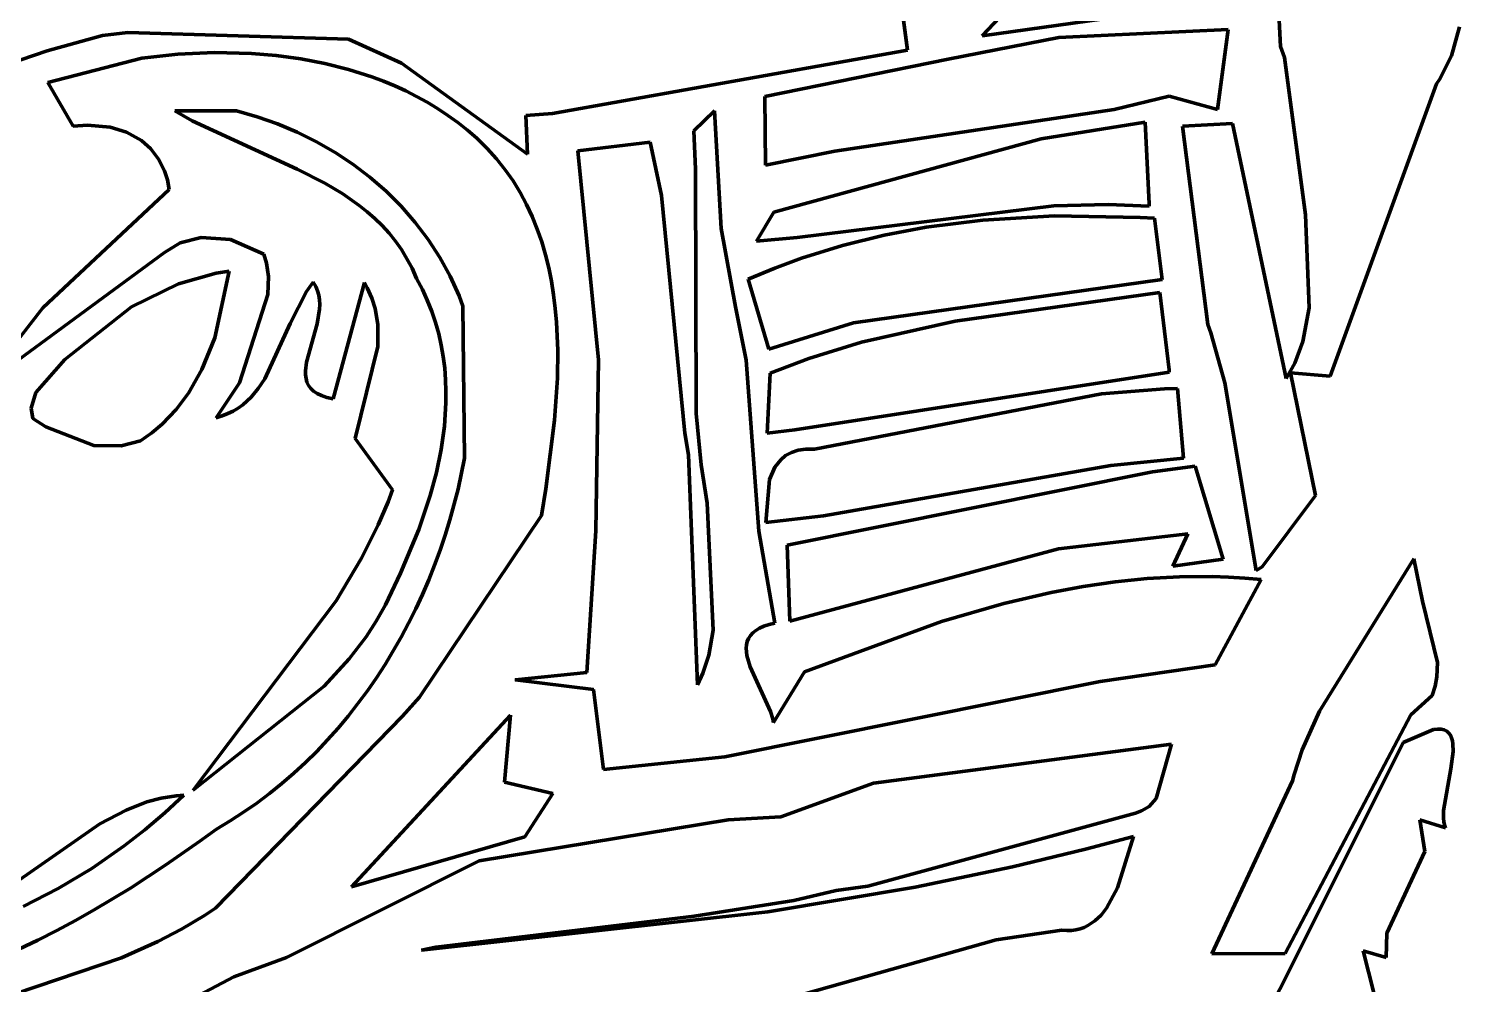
# Model space of a CAD drawing. Header units: millimetres. Extents: x 0 to 11.1, y 0 to 16.2.
# Drawn here: x 6.264 to 7.324, y 5.428 to 6.135 of the extents above; entities that cross this region are included whole.
import ezdxf

# ---------------------------------------------------------------- set-up
doc = ezdxf.new("R2010")
doc.units = ezdxf.units.MM
doc.layers.add('color#0b0b0bff', color=7, linetype='CONTINUOUS', lineweight=100)
doc.layers.add('color#ffffffff', color=7, linetype='CONTINUOUS', lineweight=100)

msp = doc.modelspace()

# ---------------------------------------------------------------- linework, layer by layer
at = {"layer": 'color#0b0b0bff'}
for p, q in [((7.0433, 6.2072), (6.9703, 6.1302)), ((7.189, 6.17), (7.1914, 6.1223)), ((6.9151, 6.1194), (6.91, 6.1569)), ((6.9703, 6.1302), (7.1046, 6.1488)), ((6.2776, 6.1191), (6.3184, 6.1304)), ((6.3184, 6.1304), (6.3372, 6.1327)), ((6.3372, 6.1327), (6.5009, 6.1276)), ((7.0272, 6.1288), (6.9452, 6.1128)), ((7.1525, 6.1347), (7.0272, 6.1288)), ((7.1446, 6.0756), (7.1525, 6.1347)), ((7.318, 6.1152), (7.3239, 6.1368)), ((6.2374, 6.1054), (6.2776, 6.1191)), ((6.4016, 6.1177), (6.3743, 6.1165)), ((6.429, 6.1171), (6.4016, 6.1177)), ((6.5009, 6.1276), (6.5401, 6.1099)), ((6.6519, 6.0725), (6.9151, 6.1194)), ((7.1914, 6.1223), (7.1944, 6.114)), ((6.3476, 6.1136), (6.2781, 6.0956)), ((6.3743, 6.1165), (6.3476, 6.1136)), ((6.4472, 6.1156), (6.429, 6.1171)), ((6.4654, 6.1131), (6.4472, 6.1156)), ((6.4833, 6.1097), (6.4654, 6.1131)), ((6.5009, 6.1053), (6.4833, 6.1097)), ((6.5401, 6.1099), (6.6335, 6.0425)), ((6.9452, 6.1128), (6.8093, 6.0852)), ((7.1944, 6.114), (7.2099, 5.9975)), ((7.3093, 6.0979), (7.318, 6.1152)), ((6.5182, 6.0997), (6.5009, 6.1053)), ((6.5266, 6.0966), (6.5182, 6.0997)), ((6.535, 6.0931), (6.5266, 6.0966)), ((7.3071, 6.0946), (7.3093, 6.0979)), ((6.2781, 6.0956), (6.2967, 6.0633)), ((6.5432, 6.0893), (6.535, 6.0931)), ((6.5512, 6.0853), (6.5432, 6.0893)), ((7.0681, 6.0757), (7.1088, 6.0854)), ((7.1088, 6.0854), (7.1446, 6.0756)), ((7.2283, 5.8781), (7.3071, 6.0946)), ((6.5591, 6.0809), (6.5512, 6.0853)), ((6.5668, 6.0762), (6.5591, 6.0809)), ((6.5744, 6.0712), (6.5668, 6.0762)), ((6.8093, 6.0852), (6.8097, 6.0344)), ((6.8611, 6.0447), (7.0681, 6.0757)), ((6.385, 6.0672), (6.372, 6.0747)), ((6.372, 6.0747), (6.4177, 6.0745)), ((6.4627, 6.0315), (6.385, 6.0672)), ((6.4177, 6.0745), (6.4331, 6.0702)), ((6.4331, 6.0702), (6.4482, 6.0649)), ((6.4482, 6.0649), (6.4628, 6.0588)), ((6.5817, 6.0659), (6.5744, 6.0712)), ((6.5889, 6.0602), (6.5817, 6.0659)), ((6.6321, 6.0711), (6.6519, 6.0725)), ((6.6335, 6.0425), (6.6321, 6.0711)), ((6.772, 6.0747), (6.7566, 6.0598)), ((6.7769, 5.9875), (6.772, 6.0747)), ((7.0912, 6.0663), (7.014, 6.0539)), ((7.0941, 6.0058), (7.0912, 6.0663)), ((7.1559, 6.0653), (7.1187, 6.0633)), ((7.1956, 5.8763), (7.1559, 6.0653)), ((6.2967, 6.0633), (6.3073, 6.0641)), ((6.3073, 6.0641), (6.3241, 6.0626)), ((6.3241, 6.0626), (6.3364, 6.0587)), ((6.3364, 6.0587), (6.3473, 6.0526)), ((6.4628, 6.0588), (6.4771, 6.0517)), ((6.5958, 6.0543), (6.5889, 6.0602)), ((6.6035, 6.0468), (6.5958, 6.0543)), ((6.7566, 6.0598), (6.758, 6.0313)), ((7.014, 6.0539), (6.816, 5.9996)), ((7.1187, 6.0633), (7.1375, 5.9163)), ((6.3473, 6.0526), (6.3542, 6.0464)), ((6.3542, 6.0464), (6.36, 6.0389)), ((6.4771, 6.0517), (6.4909, 6.0438)), ((6.4909, 6.0438), (6.5041, 6.035)), ((6.6105, 6.039), (6.6035, 6.0468)), ((6.7243, 6.0513), (6.6707, 6.045)), ((6.6707, 6.045), (6.6861, 5.8902)), ((6.7326, 6.0119), (6.7243, 6.0513)), ((6.8097, 6.0344), (6.8611, 6.0447)), ((6.36, 6.0389), (6.3645, 6.0301)), ((6.5041, 6.035), (6.5167, 6.0254)), ((6.6169, 6.031), (6.6105, 6.039)), ((6.3645, 6.0301), (6.3666, 6.0235)), ((6.3666, 6.0235), (6.368, 6.0163)), ((6.4833, 6.021), (6.4627, 6.0315)), ((6.5167, 6.0254), (6.5286, 6.0151)), ((6.6227, 6.0227), (6.6169, 6.031)), ((6.628, 6.0141), (6.6227, 6.0227)), ((6.758, 6.0313), (6.7585, 5.8504)), ((6.368, 6.0163), (6.2744, 5.9287)), ((6.4965, 6.0132), (6.4833, 6.021)), ((6.5088, 6.0045), (6.4965, 6.0132)), ((6.5286, 6.0151), (6.5398, 6.0039)), ((6.6327, 6.0053), (6.628, 6.0141)), ((6.75, 5.8359), (6.7326, 6.0119)), ((6.5147, 5.9998), (6.5088, 6.0045)), ((6.5398, 6.0039), (6.5502, 5.992)), ((6.637, 5.9963), (6.6327, 6.0053)), ((6.8333, 5.9809), (7.0234, 6.0042)), ((7.0234, 6.0042), (7.0637, 6.0053)), ((7.0637, 6.0053), (7.0941, 6.0041)), ((7.0941, 6.0041), (7.0941, 6.0058)), ((6.5203, 5.9949), (6.5147, 5.9998)), ((6.5257, 5.9896), (6.5203, 5.9949)), ((6.5502, 5.992), (6.5597, 5.9794)), ((6.6407, 5.987), (6.637, 5.9963)), ((6.816, 5.9996), (6.8032, 5.9782)), ((6.9709, 5.9937), (6.9288, 5.9884)), ((7.0239, 5.9968), (6.9709, 5.9937)), ((7.0874, 5.9957), (7.0239, 5.9968)), ((7.0979, 5.9951), (7.0874, 5.9957)), ((7.1037, 5.9498), (7.0979, 5.9951)), ((7.2099, 5.9975), (7.2126, 5.9288)), ((6.3761, 5.9768), (6.3917, 5.9808)), ((6.3917, 5.9808), (6.4133, 5.9794)), ((6.5308, 5.984), (6.5257, 5.9896)), ((6.5356, 5.9781), (6.5308, 5.984)), ((6.5597, 5.9794), (6.5684, 5.9661)), ((6.644, 5.9776), (6.6407, 5.987)), ((6.7876, 5.9294), (6.7769, 5.9875)), ((6.8032, 5.9782), (6.8333, 5.9809)), ((6.8976, 5.9825), (6.8668, 5.9749)), ((6.9288, 5.9884), (6.8976, 5.9825)), ((6.2393, 5.878), (6.3644, 5.9697)), ((6.3644, 5.9697), (6.3761, 5.9768)), ((6.4133, 5.9794), (6.4381, 5.9684)), ((6.54, 5.9718), (6.5356, 5.9781)), ((6.5441, 5.9651), (6.54, 5.9718)), ((6.6468, 5.968), (6.644, 5.9776)), ((6.8668, 5.9749), (6.8364, 5.9655)), ((6.4381, 5.9684), (6.4401, 5.9618)), ((6.4401, 5.9618), (6.4415, 5.9519)), ((6.5479, 5.958), (6.5441, 5.9651)), ((6.5684, 5.9661), (6.5761, 5.9521)), ((6.6492, 5.9583), (6.6468, 5.968)), ((6.6512, 5.9484), (6.6492, 5.9583)), ((6.8166, 5.9582), (6.797, 5.95)), ((6.8364, 5.9655), (6.8166, 5.9582)), ((6.4028, 5.9543), (6.3748, 5.9464)), ((6.4017, 5.9066), (6.4124, 5.9558)), ((6.4124, 5.9558), (6.4028, 5.9543)), ((6.4415, 5.9519), (6.4409, 5.9386)), ((6.4696, 5.9409), (6.4746, 5.9477)), ((6.4746, 5.9477), (6.4765, 5.9446)), ((6.5512, 5.9505), (6.5479, 5.958)), ((6.5555, 5.9424), (6.5512, 5.9505)), ((6.5761, 5.9521), (6.5827, 5.9375)), ((6.6528, 5.9384), (6.6512, 5.9484)), ((6.797, 5.95), (6.8122, 5.8982)), ((6.8749, 5.9175), (7.1037, 5.9498)), ((6.3748, 5.9464), (6.3401, 5.9295)), ((6.4409, 5.9386), (6.4199, 5.8732)), ((6.4575, 5.9172), (6.4696, 5.9409)), ((6.4765, 5.9446), (6.4779, 5.9414)), ((6.4779, 5.9414), (6.4788, 5.9381)), ((6.4788, 5.9381), (6.4793, 5.9347)), ((6.4894, 5.8613), (6.5127, 5.9474)), ((6.5127, 5.9474), (6.5147, 5.9436)), ((6.5147, 5.9436), (6.5181, 5.936)), ((6.5592, 5.9343), (6.5555, 5.9424)), ((6.5827, 5.9375), (6.5856, 5.93)), ((6.654, 5.9282), (6.6528, 5.9384)), ((7.1019, 5.9401), (6.9504, 5.9189)), ((7.1088, 5.8828), (7.1019, 5.9401)), ((6.2744, 5.9287), (6.2495, 5.897)), ((6.3401, 5.9295), (6.2907, 5.8905)), ((6.4794, 5.9277), (6.4775, 5.9168)), ((6.4793, 5.9347), (6.4795, 5.9313)), ((6.4795, 5.9313), (6.4794, 5.9277)), ((6.5181, 5.936), (6.5205, 5.9282)), ((6.5205, 5.9282), (6.5225, 5.9163)), ((6.5625, 5.9261), (6.5592, 5.9343)), ((6.5856, 5.93), (6.5868, 5.8175)), ((6.6549, 5.918), (6.654, 5.9282)), ((6.7954, 5.8899), (6.7876, 5.9294)), ((7.2126, 5.9288), (7.208, 5.9037)), ((6.4387, 5.8762), (6.4575, 5.9172)), ((6.4775, 5.9168), (6.4697, 5.8885)), ((6.5225, 5.9163), (6.5225, 5.9001)), ((6.5653, 5.9178), (6.5625, 5.9261)), ((6.5676, 5.9095), (6.5653, 5.9178)), ((6.6558, 5.8974), (6.6549, 5.918)), ((6.8122, 5.8982), (6.8749, 5.9175)), ((6.9504, 5.9189), (6.8809, 5.9032)), ((7.1375, 5.9163), (7.1397, 5.9102)), ((6.3922, 5.883), (6.4017, 5.9066)), ((6.5695, 5.9011), (6.5676, 5.9095)), ((7.1397, 5.9102), (7.1501, 5.8732)), ((6.5225, 5.9001), (6.5058, 5.8319)), ((6.571, 5.8926), (6.5695, 5.9011)), ((6.6556, 5.8766), (6.6558, 5.8974)), ((6.8809, 5.9032), (6.842, 5.8912)), ((7.208, 5.9037), (7.202, 5.8877)), ((6.2907, 5.8905), (6.2691, 5.866)), ((6.4697, 5.8885), (6.4689, 5.8822)), ((6.5721, 5.8841), (6.571, 5.8926)), ((6.5727, 5.8755), (6.5721, 5.8841)), ((6.6861, 5.8902), (6.6841, 5.7637)), ((6.8048, 5.7633), (6.7954, 5.8899)), ((6.842, 5.8912), (6.8133, 5.8803)), ((7.202, 5.8877), (7.1956, 5.8763)), ((6.3822, 5.8655), (6.3922, 5.883)), ((6.4339, 5.8691), (6.4387, 5.8762)), ((6.4689, 5.8822), (6.4689, 5.8792)), ((6.4689, 5.8792), (6.4693, 5.8764)), ((6.4693, 5.8764), (6.47, 5.8738)), ((6.47, 5.8738), (6.4712, 5.8713)), ((6.573, 5.867), (6.5727, 5.8755)), ((6.6535, 5.8455), (6.6556, 5.8766)), ((6.8133, 5.8803), (6.8109, 5.836)), ((6.8316, 5.8385), (7.109, 5.8812)), ((7.109, 5.8812), (7.1088, 5.8828)), ((7.2172, 5.7898), (7.1988, 5.8806)), ((7.1988, 5.8806), (7.2283, 5.8781)), ((6.2691, 5.866), (6.2657, 5.8544)), ((6.3732, 5.8535), (6.3822, 5.8655)), ((6.4199, 5.8732), (6.4027, 5.8474)), ((6.4286, 5.8626), (6.4339, 5.8691)), ((6.4712, 5.8713), (6.4728, 5.8691)), ((6.4728, 5.8691), (6.4749, 5.867)), ((6.4749, 5.867), (6.4776, 5.8652)), ((6.4776, 5.8652), (6.4809, 5.8637)), ((6.4809, 5.8637), (6.4848, 5.8623)), ((6.573, 5.8584), (6.573, 5.867)), ((7.0587, 5.8651), (6.8462, 5.8242)), ((7.1055, 5.8688), (7.0587, 5.8651)), ((7.115, 5.869), (7.1055, 5.8688)), ((7.1194, 5.8174), (7.115, 5.869)), ((7.1501, 5.8732), (7.1733, 5.7343)), ((6.2657, 5.8544), (6.2668, 5.8469)), ((6.3628, 5.8426), (6.3732, 5.8535)), ((6.4114, 5.8504), (6.4153, 5.8523)), ((6.4153, 5.8523), (6.419, 5.8545)), ((6.419, 5.8545), (6.4224, 5.857)), ((6.4224, 5.857), (6.4286, 5.8626)), ((6.4848, 5.8623), (6.4894, 5.8613)), ((6.5725, 5.8497), (6.573, 5.8584)), ((6.2668, 5.8469), (6.2765, 5.8405)), ((6.3551, 5.8362), (6.3628, 5.8426)), ((6.4027, 5.8474), (6.4072, 5.8487)), ((6.4072, 5.8487), (6.4114, 5.8504)), ((6.5718, 5.8411), (6.5725, 5.8497)), ((6.647, 5.7946), (6.6535, 5.8455)), ((6.7585, 5.8504), (6.762, 5.8125)), ((6.2765, 5.8405), (6.312, 5.8268)), ((6.3467, 5.8303), (6.3551, 5.8362)), ((6.5058, 5.8319), (6.5335, 5.794)), ((6.5694, 5.8239), (6.5718, 5.8411)), ((6.7526, 5.82), (6.75, 5.8359)), ((6.8109, 5.836), (6.8316, 5.8385)), ((6.312, 5.8268), (6.3323, 5.8265)), ((6.3323, 5.8265), (6.3467, 5.8303)), ((6.5659, 5.8068), (6.5694, 5.8239)), ((6.829, 5.8217), (6.8247, 5.8193)), ((6.834, 5.8234), (6.829, 5.8217)), ((6.8397, 5.8242), (6.834, 5.8234)), ((6.8462, 5.8242), (6.8397, 5.8242)), ((6.5868, 5.8175), (6.582, 5.7945)), ((6.7595, 5.6495), (6.7526, 5.82)), ((6.762, 5.8125), (6.7665, 5.7842)), ((6.8167, 5.8107), (6.8128, 5.8017)), ((6.8211, 5.8163), (6.8167, 5.8107)), ((6.8247, 5.8193), (6.8211, 5.8163)), ((6.8528, 5.7747), (7.0656, 5.8119)), ((7.0656, 5.8119), (7.1194, 5.8174)), ((7.1282, 5.8114), (7.0965, 5.8074)), ((7.149, 5.7427), (7.1282, 5.8114)), ((6.5613, 5.7898), (6.5659, 5.8068)), ((6.8128, 5.8017), (6.81, 5.7698)), ((7.0965, 5.8074), (6.8258, 5.7529)), ((6.5335, 5.794), (6.5302, 5.7852)), ((6.5529, 5.7646), (6.5613, 5.7898)), ((6.582, 5.7945), (6.5759, 5.7718)), ((6.6439, 5.775), (6.647, 5.7946)), ((7.1778, 5.7369), (7.2172, 5.7898)), ((6.5302, 5.7852), (6.5228, 5.7681)), ((6.7665, 5.7842), (6.7709, 5.69)), ((6.5228, 5.7681), (6.5104, 5.7433)), ((6.5533, 5.6405), (6.6439, 5.775)), ((6.5759, 5.7718), (6.5724, 5.7605)), ((6.81, 5.7698), (6.8528, 5.7747)), ((6.5394, 5.7322), (6.5529, 5.7646)), ((6.5724, 5.7605), (6.5687, 5.7493)), ((6.6841, 5.7637), (6.6774, 5.6586)), ((6.8167, 5.6953), (6.8048, 5.7633)), ((7.027, 5.7503), (7.1228, 5.7615)), ((7.1228, 5.7615), (7.1117, 5.7375)), ((6.5687, 5.7493), (6.5646, 5.7383)), ((6.8258, 5.7529), (6.8279, 5.6968)), ((6.8279, 5.6968), (7.027, 5.7503)), ((6.5104, 5.7433), (6.4916, 5.7117)), ((6.5646, 5.7383), (6.5602, 5.7273)), ((7.1117, 5.7375), (7.149, 5.7427)), ((7.1733, 5.7343), (7.1778, 5.7369)), ((7.2902, 5.7428), (7.2203, 5.6301)), ((7.2967, 5.7115), (7.2902, 5.7428)), ((6.5281, 5.7089), (6.5394, 5.7322)), ((6.5602, 5.7273), (6.5555, 5.7165)), ((7.0688, 5.7258), (7.0451, 5.7224)), ((7.0926, 5.7282), (7.0688, 5.7258)), ((7.1166, 5.7295), (7.0926, 5.7282)), ((7.1407, 5.7297), (7.1166, 5.7295)), ((7.1528, 5.7293), (7.1407, 5.7297)), ((7.1429, 5.6644), (7.177, 5.7276)), ((7.1649, 5.7286), (7.1528, 5.7293)), ((7.177, 5.7276), (7.1649, 5.7286)), ((6.5555, 5.7165), (6.5506, 5.7058)), ((7.0215, 5.718), (6.9865, 5.7099)), ((7.0451, 5.7224), (7.0215, 5.718)), ((6.4916, 5.7117), (6.3857, 5.5717)), ((6.5214, 5.6967), (6.5281, 5.7089)), ((6.5506, 5.7058), (6.5453, 5.6953)), ((6.9865, 5.7099), (6.9402, 5.6966)), ((7.3077, 5.6661), (7.2967, 5.7115)), ((6.5139, 5.6851), (6.5214, 5.6967)), ((6.5453, 5.6953), (6.5398, 5.6849)), ((6.8086, 5.693), (6.8124, 5.6943)), ((6.8124, 5.6943), (6.8167, 5.6953)), ((6.9402, 5.6966), (6.8386, 5.6593)), ((6.5014, 5.6688), (6.5139, 5.6851)), ((6.5398, 5.6849), (6.534, 5.6747)), ((6.7709, 5.69), (6.7677, 5.6716)), ((6.7963, 5.6817), (6.7973, 5.6839)), ((6.7973, 5.6839), (6.7986, 5.6861)), ((6.7986, 5.6861), (6.8004, 5.688)), ((6.8004, 5.688), (6.8026, 5.6899)), ((6.8026, 5.6899), (6.8053, 5.6915)), ((6.8053, 5.6915), (6.8086, 5.693)), ((6.534, 5.6747), (6.5279, 5.6647)), ((6.7955, 5.6767), (6.7957, 5.6793)), ((6.7959, 5.6714), (6.7955, 5.6767)), ((6.7957, 5.6793), (6.7963, 5.6817)), ((6.4828, 5.6487), (6.5014, 5.6688)), ((6.5279, 5.6647), (6.5215, 5.6548)), ((6.7677, 5.6716), (6.7634, 5.6582)), ((6.7984, 5.6628), (6.7959, 5.6714)), ((6.8135, 5.6298), (6.7984, 5.6628)), ((7.0577, 5.652), (7.1429, 5.6644)), ((7.3073, 5.6556), (7.3077, 5.6661)), ((6.5215, 5.6548), (6.5148, 5.6452)), ((6.6774, 5.6586), (6.6243, 5.6534)), ((6.6243, 5.6534), (6.6824, 5.6462)), ((6.7634, 5.6582), (6.7595, 5.6495)), ((6.7796, 5.5962), (7.0577, 5.652)), ((6.8386, 5.6593), (6.8158, 5.6217)), ((7.306, 5.6487), (7.3073, 5.6556)), ((6.3857, 5.5717), (6.4828, 5.6487)), ((6.5148, 5.6452), (6.5078, 5.6357)), ((6.5409, 5.6264), (6.5533, 5.6405)), ((6.6824, 5.6462), (6.6898, 5.5869)), ((7.288, 5.6273), (7.3037, 5.6417)), ((7.3037, 5.6417), (7.306, 5.6487)), ((6.5078, 5.6357), (6.5006, 5.6265)), ((6.8152, 5.6243), (6.8135, 5.6298)), ((7.2203, 5.6301), (7.2074, 5.6014)), ((6.4023, 5.4842), (6.5409, 5.6264)), ((6.5006, 5.6265), (6.4931, 5.6175)), ((6.6208, 5.6271), (6.5031, 5.5)), ((6.6163, 5.5776), (6.6208, 5.6271)), ((6.8158, 5.6217), (6.8152, 5.6243)), ((7.1949, 5.4506), (7.288, 5.6273)), ((6.4853, 5.6088), (6.4772, 5.6003)), ((6.4931, 5.6175), (6.4853, 5.6088)), ((7.3048, 5.6166), (7.2823, 5.607)), ((7.3078, 5.6168), (7.3048, 5.6166)), ((7.3105, 5.6167), (7.3078, 5.6168)), ((7.3127, 5.6162), (7.3105, 5.6167)), ((7.3146, 5.6152), (7.3127, 5.6162)), ((7.3161, 5.6139), (7.3146, 5.6152)), ((7.3173, 5.6123), (7.3161, 5.6139)), ((7.3182, 5.6104), (7.3173, 5.6123)), ((7.3188, 5.6082), (7.3182, 5.6104)), ((6.4772, 5.6003), (6.4689, 5.5921)), ((7.1107, 5.6056), (6.8899, 5.5769)), ((7.0993, 5.5654), (7.1107, 5.6056)), ((7.2823, 5.607), (7.194, 5.4304)), ((7.2074, 5.6014), (7.2016, 5.5833)), ((7.3176, 5.5873), (7.3193, 5.6003)), ((7.3192, 5.6058), (7.3188, 5.6082)), ((7.3193, 5.6003), (7.3192, 5.6058)), ((6.4689, 5.5921), (6.4602, 5.5841)), ((6.6898, 5.5869), (6.7796, 5.5962)), ((7.3122, 5.5565), (7.3176, 5.5873)), ((6.4602, 5.5841), (6.4514, 5.5765)), ((6.6522, 5.5692), (6.6163, 5.5776)), ((6.8899, 5.5769), (6.8212, 5.5519)), ((7.2002, 5.5784), (7.1406, 5.4504)), ((7.2016, 5.5833), (7.2002, 5.5784)), ((6.3731, 5.5675), (6.3621, 5.5657)), ((6.3647, 5.5547), (6.3788, 5.568)), ((6.3788, 5.568), (6.3731, 5.5675)), ((6.4422, 5.5691), (6.4328, 5.562)), ((6.4514, 5.5765), (6.4422, 5.5691)), ((6.6314, 5.537), (6.6522, 5.5692)), ((6.336, 5.5569), (6.3165, 5.5466)), ((6.3514, 5.5629), (6.336, 5.5569)), ((6.3621, 5.5657), (6.3514, 5.5629)), ((6.4328, 5.562), (6.4231, 5.5553)), ((7.084, 5.5546), (7.0885, 5.5562)), ((7.0885, 5.5562), (7.094, 5.5595)), ((7.094, 5.5595), (7.0993, 5.5654)), ((7.3121, 5.5508), (7.3122, 5.5565)), ((6.3165, 5.5466), (6.238, 5.4922)), ((6.3499, 5.5422), (6.3647, 5.5547)), ((6.4131, 5.5488), (6.4029, 5.5428)), ((6.4231, 5.5553), (6.4131, 5.5488)), ((6.7822, 5.5497), (6.5977, 5.5193)), ((6.8212, 5.5519), (6.7822, 5.5497)), ((6.8857, 5.5006), (7.084, 5.5546)), ((7.2983, 5.5262), (7.2947, 5.5496)), ((7.2947, 5.5496), (7.3136, 5.5438)), ((7.3124, 5.5482), (7.3121, 5.5508)), ((7.3129, 5.5459), (7.3124, 5.5482)), ((7.3136, 5.5438), (7.3129, 5.5459)), ((6.3346, 5.5303), (6.3499, 5.5422)), ((6.4029, 5.5428), (6.3906, 5.5338)), ((6.5031, 5.5), (6.6314, 5.537)), ((7.0825, 5.5374), (7.0468, 5.5278)), ((7.0705, 5.4993), (7.0825, 5.5374)), ((6.3106, 5.5137), (6.3346, 5.5303)), ((6.3906, 5.5338), (6.3654, 5.5162)), ((7.0468, 5.5278), (6.9929, 5.5149)), ((7.2702, 5.4656), (7.2983, 5.5262)), ((6.2856, 5.4988), (6.3106, 5.5137)), ((6.3654, 5.5162), (6.3393, 5.4991)), ((6.5977, 5.5193), (6.4549, 5.4478)), ((6.9929, 5.5149), (6.9207, 5.4999)), ((6.2596, 5.4855), (6.2856, 5.4988)), ((6.3393, 5.4991), (6.3124, 5.4829)), ((6.9207, 5.4999), (6.8116, 5.4816)), ((6.8307, 5.49), (6.8621, 5.4972)), ((6.8621, 5.4972), (6.8857, 5.5006)), ((7.0624, 5.4842), (7.0705, 5.4993)), ((6.3124, 5.4829), (6.2986, 5.4751)), ((6.394, 5.4787), (6.4023, 5.4842)), ((6.8116, 5.4816), (6.5549, 5.4532)), ((6.7568, 5.4783), (6.8307, 5.49)), ((7.0584, 5.4791), (7.0624, 5.4842)), ((6.2986, 5.4751), (6.2847, 5.4677)), ((6.377, 5.4686), (6.394, 5.4787)), ((6.5654, 5.4553), (6.7568, 5.4783)), ((7.0459, 5.47), (7.0487, 5.4714)), ((7.0487, 5.4714), (7.0539, 5.4748)), ((7.0539, 5.4748), (7.0584, 5.4791)), ((6.2707, 5.4605), (6.2565, 5.4538)), ((6.2847, 5.4677), (6.2707, 5.4605)), ((6.3596, 5.4595), (6.377, 5.4686)), ((6.7618, 5.3992), (6.9806, 5.4607)), ((6.9806, 5.4607), (7.0293, 5.468)), ((7.0293, 5.468), (7.033, 5.4677)), ((7.033, 5.4677), (7.0365, 5.4678)), ((7.0365, 5.4678), (7.0398, 5.4682)), ((7.0398, 5.4682), (7.043, 5.469)), ((7.043, 5.469), (7.0459, 5.47)), ((7.2697, 5.4477), (7.2702, 5.4656)), ((6.3327, 5.4474), (6.3596, 5.4595)), ((6.5549, 5.4532), (6.5654, 5.4553)), ((7.1406, 5.4504), (7.1949, 5.4506)), ((7.2605, 5.4215), (7.2527, 5.4527)), ((7.2527, 5.4527), (7.2697, 5.4477)), ((6.2016, 5.4033), (6.3327, 5.4474)), ((6.4549, 5.4478), (6.4157, 5.4335)), ((6.4157, 5.4335), (6.3534, 5.4006)), ((7.194, 5.4304), (7.1845, 5.412))]:
    msp.add_line(p, q, dxfattribs=at)
at = {"layer": 'color#ffffffff'}
for p, q in [((6.9703, 6.1302), (7.0433, 6.2072)), ((7.1914, 6.1223), (7.189, 6.17)), ((6.91, 6.1569), (6.9151, 6.1194)), ((7.1046, 6.1488), (6.9703, 6.1302)), ((6.3184, 6.1304), (6.2776, 6.1191)), ((6.3372, 6.1327), (6.3184, 6.1304)), ((6.5009, 6.1276), (6.3372, 6.1327)), ((6.9452, 6.1128), (7.0272, 6.1288)), ((7.0272, 6.1288), (7.1525, 6.1347)), ((7.1525, 6.1347), (7.1446, 6.0756)), ((7.3239, 6.1368), (7.318, 6.1152)), ((6.2776, 6.1191), (6.2374, 6.1054)), ((6.3743, 6.1165), (6.4016, 6.1177)), ((6.4016, 6.1177), (6.429, 6.1171)), ((6.5401, 6.1099), (6.5009, 6.1276)), ((6.9151, 6.1194), (6.6519, 6.0725)), ((7.1944, 6.114), (7.1914, 6.1223)), ((6.2781, 6.0956), (6.3476, 6.1136)), ((6.3476, 6.1136), (6.3743, 6.1165)), ((6.429, 6.1171), (6.4472, 6.1156)), ((6.4472, 6.1156), (6.4654, 6.1131)), ((6.4654, 6.1131), (6.4833, 6.1097)), ((6.4833, 6.1097), (6.5009, 6.1053)), ((6.6335, 6.0425), (6.5401, 6.1099)), ((6.8093, 6.0852), (6.9452, 6.1128)), ((7.2099, 5.9975), (7.1944, 6.114)), ((7.318, 6.1152), (7.3093, 6.0979)), ((6.5009, 6.1053), (6.5182, 6.0997)), ((6.5182, 6.0997), (6.5266, 6.0966)), ((6.5266, 6.0966), (6.535, 6.0931)), ((7.3093, 6.0979), (7.3071, 6.0946)), ((6.2967, 6.0633), (6.2781, 6.0956)), ((6.535, 6.0931), (6.5432, 6.0893)), ((6.5432, 6.0893), (6.5512, 6.0853)), ((7.1088, 6.0854), (7.0681, 6.0757)), ((7.1446, 6.0756), (7.1088, 6.0854)), ((7.3071, 6.0946), (7.2283, 5.8781)), ((6.5512, 6.0853), (6.5591, 6.0809)), ((6.5591, 6.0809), (6.5668, 6.0762)), ((6.5668, 6.0762), (6.5744, 6.0712)), ((6.8097, 6.0344), (6.8093, 6.0852)), ((7.0681, 6.0757), (6.8611, 6.0447)), ((6.4177, 6.0745), (6.372, 6.0747)), ((6.372, 6.0747), (6.385, 6.0672)), ((6.385, 6.0672), (6.4627, 6.0315)), ((6.4331, 6.0702), (6.4177, 6.0745)), ((6.4482, 6.0649), (6.4331, 6.0702)), ((6.4628, 6.0588), (6.4482, 6.0649)), ((6.5744, 6.0712), (6.5817, 6.0659)), ((6.5817, 6.0659), (6.5889, 6.0602)), ((6.6519, 6.0725), (6.6321, 6.0711)), ((6.6321, 6.0711), (6.6335, 6.0425)), ((6.7566, 6.0598), (6.772, 6.0747)), ((6.772, 6.0747), (6.7769, 5.9875)), ((7.014, 6.0539), (7.0912, 6.0663)), ((7.0912, 6.0663), (7.0941, 6.0058)), ((7.1187, 6.0633), (7.1559, 6.0653)), ((7.1559, 6.0653), (7.1956, 5.8763)), ((6.3073, 6.0641), (6.2967, 6.0633)), ((6.3241, 6.0626), (6.3073, 6.0641)), ((6.3364, 6.0587), (6.3241, 6.0626)), ((6.3473, 6.0526), (6.3364, 6.0587)), ((6.4771, 6.0517), (6.4628, 6.0588)), ((6.5889, 6.0602), (6.5958, 6.0543)), ((6.5958, 6.0543), (6.6035, 6.0468)), ((6.758, 6.0313), (6.7566, 6.0598)), ((6.816, 5.9996), (7.014, 6.0539)), ((7.1375, 5.9163), (7.1187, 6.0633)), ((6.3542, 6.0464), (6.3473, 6.0526)), ((6.36, 6.0389), (6.3542, 6.0464)), ((6.4909, 6.0438), (6.4771, 6.0517)), ((6.5041, 6.035), (6.4909, 6.0438)), ((6.6035, 6.0468), (6.6105, 6.039)), ((6.6707, 6.045), (6.7243, 6.0513)), ((6.6861, 5.8902), (6.6707, 6.045)), ((6.7243, 6.0513), (6.7326, 6.0119)), ((6.8611, 6.0447), (6.8097, 6.0344)), ((6.3645, 6.0301), (6.36, 6.0389)), ((6.5167, 6.0254), (6.5041, 6.035)), ((6.6105, 6.039), (6.6169, 6.031)), ((6.3666, 6.0235), (6.3645, 6.0301)), ((6.368, 6.0163), (6.3666, 6.0235)), ((6.4627, 6.0315), (6.4833, 6.021)), ((6.5286, 6.0151), (6.5167, 6.0254)), ((6.6169, 6.031), (6.6227, 6.0227)), ((6.6227, 6.0227), (6.628, 6.0141)), ((6.7585, 5.8504), (6.758, 6.0313)), ((6.2744, 5.9287), (6.368, 6.0163)), ((6.4833, 6.021), (6.4965, 6.0132)), ((6.4965, 6.0132), (6.5088, 6.0045)), ((6.5398, 6.0039), (6.5286, 6.0151)), ((6.628, 6.0141), (6.6327, 6.0053)), ((6.7326, 6.0119), (6.75, 5.8359)), ((6.5088, 6.0045), (6.5147, 5.9998)), ((6.5502, 5.992), (6.5398, 6.0039)), ((6.6327, 6.0053), (6.637, 5.9963)), ((7.0234, 6.0042), (6.8333, 5.9809)), ((7.0637, 6.0053), (7.0234, 6.0042)), ((7.0941, 6.0041), (7.0637, 6.0053)), ((7.0941, 6.0058), (7.0941, 6.0041)), ((6.5147, 5.9998), (6.5203, 5.9949)), ((6.5203, 5.9949), (6.5257, 5.9896)), ((6.5597, 5.9794), (6.5502, 5.992)), ((6.637, 5.9963), (6.6407, 5.987)), ((6.8032, 5.9782), (6.816, 5.9996)), ((6.9288, 5.9884), (6.9709, 5.9937)), ((6.9709, 5.9937), (7.0239, 5.9968)), ((7.0239, 5.9968), (7.0874, 5.9957)), ((7.0874, 5.9957), (7.0979, 5.9951)), ((7.0979, 5.9951), (7.1037, 5.9498)), ((7.2126, 5.9288), (7.2099, 5.9975)), ((6.3917, 5.9808), (6.3761, 5.9768)), ((6.4133, 5.9794), (6.3917, 5.9808)), ((6.5257, 5.9896), (6.5308, 5.984)), ((6.5308, 5.984), (6.5356, 5.9781)), ((6.5684, 5.9661), (6.5597, 5.9794)), ((6.6407, 5.987), (6.644, 5.9776)), ((6.7769, 5.9875), (6.7876, 5.9294)), ((6.8333, 5.9809), (6.8032, 5.9782)), ((6.8668, 5.9749), (6.8976, 5.9825)), ((6.8976, 5.9825), (6.9288, 5.9884)), ((6.3644, 5.9697), (6.2393, 5.878)), ((6.3761, 5.9768), (6.3644, 5.9697)), ((6.4381, 5.9684), (6.4133, 5.9794)), ((6.5356, 5.9781), (6.54, 5.9718)), ((6.54, 5.9718), (6.5441, 5.9651)), ((6.644, 5.9776), (6.6468, 5.968)), ((6.8364, 5.9655), (6.8668, 5.9749)), ((6.4401, 5.9618), (6.4381, 5.9684)), ((6.4415, 5.9519), (6.4401, 5.9618)), ((6.5441, 5.9651), (6.5479, 5.958)), ((6.5761, 5.9521), (6.5684, 5.9661)), ((6.6468, 5.968), (6.6492, 5.9583)), ((6.6492, 5.9583), (6.6512, 5.9484)), ((6.797, 5.95), (6.8166, 5.9582)), ((6.8166, 5.9582), (6.8364, 5.9655)), ((6.3748, 5.9464), (6.4028, 5.9543)), ((6.4124, 5.9558), (6.4017, 5.9066)), ((6.4028, 5.9543), (6.4124, 5.9558)), ((6.4409, 5.9386), (6.4415, 5.9519)), ((6.4746, 5.9477), (6.4696, 5.9409)), ((6.4765, 5.9446), (6.4746, 5.9477)), ((6.5479, 5.958), (6.5512, 5.9505)), ((6.5512, 5.9505), (6.5555, 5.9424)), ((6.5827, 5.9375), (6.5761, 5.9521)), ((6.6512, 5.9484), (6.6528, 5.9384)), ((6.8122, 5.8982), (6.797, 5.95)), ((7.1037, 5.9498), (6.8749, 5.9175)), ((6.3401, 5.9295), (6.3748, 5.9464)), ((6.4199, 5.8732), (6.4409, 5.9386)), ((6.4696, 5.9409), (6.4575, 5.9172)), ((6.4779, 5.9414), (6.4765, 5.9446)), ((6.4788, 5.9381), (6.4779, 5.9414)), ((6.4793, 5.9347), (6.4788, 5.9381)), ((6.5127, 5.9474), (6.4894, 5.8613)), ((6.5147, 5.9436), (6.5127, 5.9474)), ((6.5181, 5.936), (6.5147, 5.9436)), ((6.5555, 5.9424), (6.5592, 5.9343)), ((6.5856, 5.93), (6.5827, 5.9375)), ((6.6528, 5.9384), (6.654, 5.9282)), ((6.9504, 5.9189), (7.1019, 5.9401)), ((7.1019, 5.9401), (7.1088, 5.8828)), ((6.2495, 5.897), (6.2744, 5.9287)), ((6.2907, 5.8905), (6.3401, 5.9295)), ((6.4775, 5.9168), (6.4794, 5.9277)), ((6.4795, 5.9313), (6.4793, 5.9347)), ((6.4794, 5.9277), (6.4795, 5.9313)), ((6.5205, 5.9282), (6.5181, 5.936)), ((6.5225, 5.9163), (6.5205, 5.9282)), ((6.5592, 5.9343), (6.5625, 5.9261)), ((6.5868, 5.8175), (6.5856, 5.93)), ((6.654, 5.9282), (6.6549, 5.918)), ((6.7876, 5.9294), (6.7954, 5.8899)), ((7.208, 5.9037), (7.2126, 5.9288)), ((6.4575, 5.9172), (6.4387, 5.8762)), ((6.4697, 5.8885), (6.4775, 5.9168)), ((6.5225, 5.9001), (6.5225, 5.9163)), ((6.5625, 5.9261), (6.5653, 5.9178)), ((6.5653, 5.9178), (6.5676, 5.9095)), ((6.6549, 5.918), (6.6558, 5.8974)), ((6.8749, 5.9175), (6.8122, 5.8982)), ((6.8809, 5.9032), (6.9504, 5.9189)), ((7.1397, 5.9102), (7.1375, 5.9163)), ((6.4017, 5.9066), (6.3922, 5.883)), ((6.5676, 5.9095), (6.5695, 5.9011)), ((7.1501, 5.8732), (7.1397, 5.9102)), ((6.5058, 5.8319), (6.5225, 5.9001)), ((6.5695, 5.9011), (6.571, 5.8926)), ((6.6558, 5.8974), (6.6556, 5.8766)), ((6.842, 5.8912), (6.8809, 5.9032)), ((7.202, 5.8877), (7.208, 5.9037)), ((6.2691, 5.866), (6.2907, 5.8905)), ((6.4689, 5.8822), (6.4697, 5.8885)), ((6.571, 5.8926), (6.5721, 5.8841)), ((6.5721, 5.8841), (6.5727, 5.8755)), ((6.6841, 5.7637), (6.6861, 5.8902)), ((6.7954, 5.8899), (6.8048, 5.7633)), ((6.8133, 5.8803), (6.842, 5.8912)), ((7.1956, 5.8763), (7.202, 5.8877)), ((6.3922, 5.883), (6.3822, 5.8655)), ((6.4387, 5.8762), (6.4339, 5.8691)), ((6.4689, 5.8792), (6.4689, 5.8822)), ((6.4693, 5.8764), (6.4689, 5.8792)), ((6.47, 5.8738), (6.4693, 5.8764)), ((6.4712, 5.8713), (6.47, 5.8738)), ((6.5727, 5.8755), (6.573, 5.867)), ((6.6556, 5.8766), (6.6535, 5.8455)), ((6.8109, 5.836), (6.8133, 5.8803)), ((7.109, 5.8812), (6.8316, 5.8385)), ((7.1088, 5.8828), (7.109, 5.8812)), ((7.2283, 5.8781), (7.1988, 5.8806)), ((7.1988, 5.8806), (7.2172, 5.7898)), ((6.2657, 5.8544), (6.2691, 5.866)), ((6.3822, 5.8655), (6.3732, 5.8535)), ((6.4027, 5.8474), (6.4199, 5.8732)), ((6.4339, 5.8691), (6.4286, 5.8626)), ((6.4728, 5.8691), (6.4712, 5.8713)), ((6.4749, 5.867), (6.4728, 5.8691)), ((6.4776, 5.8652), (6.4749, 5.867)), ((6.4809, 5.8637), (6.4776, 5.8652)), ((6.4848, 5.8623), (6.4809, 5.8637)), ((6.573, 5.867), (6.573, 5.8584)), ((6.8462, 5.8242), (7.0587, 5.8651)), ((7.0587, 5.8651), (7.1055, 5.8688)), ((7.1055, 5.8688), (7.115, 5.869)), ((7.115, 5.869), (7.1194, 5.8174)), ((7.1733, 5.7343), (7.1501, 5.8732)), ((6.2668, 5.8469), (6.2657, 5.8544)), ((6.3732, 5.8535), (6.3628, 5.8426)), ((6.4153, 5.8523), (6.4114, 5.8504)), ((6.419, 5.8545), (6.4153, 5.8523)), ((6.4224, 5.857), (6.419, 5.8545)), ((6.4286, 5.8626), (6.4224, 5.857)), ((6.4894, 5.8613), (6.4848, 5.8623)), ((6.573, 5.8584), (6.5725, 5.8497)), ((6.2765, 5.8405), (6.2668, 5.8469)), ((6.3628, 5.8426), (6.3551, 5.8362)), ((6.4072, 5.8487), (6.4027, 5.8474)), ((6.4114, 5.8504), (6.4072, 5.8487)), ((6.5725, 5.8497), (6.5718, 5.8411)), ((6.6535, 5.8455), (6.647, 5.7946)), ((6.762, 5.8125), (6.7585, 5.8504)), ((6.312, 5.8268), (6.2765, 5.8405)), ((6.3551, 5.8362), (6.3467, 5.8303)), ((6.5335, 5.794), (6.5058, 5.8319)), ((6.5718, 5.8411), (6.5694, 5.8239)), ((6.75, 5.8359), (6.7526, 5.82)), ((6.8316, 5.8385), (6.8109, 5.836)), ((6.3323, 5.8265), (6.312, 5.8268)), ((6.3467, 5.8303), (6.3323, 5.8265)), ((6.5694, 5.8239), (6.5659, 5.8068)), ((6.8247, 5.8193), (6.829, 5.8217)), ((6.829, 5.8217), (6.834, 5.8234)), ((6.834, 5.8234), (6.8397, 5.8242)), ((6.8397, 5.8242), (6.8462, 5.8242)), ((6.582, 5.7945), (6.5868, 5.8175)), ((6.7526, 5.82), (6.7595, 5.6495)), ((6.7665, 5.7842), (6.762, 5.8125)), ((6.8128, 5.8017), (6.8167, 5.8107)), ((6.8167, 5.8107), (6.8211, 5.8163)), ((6.8211, 5.8163), (6.8247, 5.8193)), ((7.0656, 5.8119), (6.8528, 5.7747)), ((7.1194, 5.8174), (7.0656, 5.8119)), ((7.0965, 5.8074), (7.1282, 5.8114)), ((7.1282, 5.8114), (7.149, 5.7427)), ((6.5659, 5.8068), (6.5613, 5.7898)), ((6.81, 5.7698), (6.8128, 5.8017)), ((6.8258, 5.7529), (7.0965, 5.8074)), ((6.5302, 5.7852), (6.5335, 5.794)), ((6.5613, 5.7898), (6.5529, 5.7646)), ((6.5759, 5.7718), (6.582, 5.7945)), ((6.647, 5.7946), (6.6439, 5.775)), ((7.2172, 5.7898), (7.1778, 5.7369)), ((6.5228, 5.7681), (6.5302, 5.7852)), ((6.7709, 5.69), (6.7665, 5.7842)), ((6.5104, 5.7433), (6.5228, 5.7681)), ((6.6439, 5.775), (6.5533, 5.6405)), ((6.5724, 5.7605), (6.5759, 5.7718)), ((6.8528, 5.7747), (6.81, 5.7698)), ((6.5529, 5.7646), (6.5394, 5.7322)), ((6.5687, 5.7493), (6.5724, 5.7605)), ((6.6774, 5.6586), (6.6841, 5.7637)), ((6.8048, 5.7633), (6.8167, 5.6953)), ((7.1228, 5.7615), (7.027, 5.7503)), ((7.1117, 5.7375), (7.1228, 5.7615)), ((6.5646, 5.7383), (6.5687, 5.7493)), ((6.8279, 5.6968), (6.8258, 5.7529)), ((7.027, 5.7503), (6.8279, 5.6968)), ((6.4916, 5.7117), (6.5104, 5.7433)), ((6.5602, 5.7273), (6.5646, 5.7383)), ((7.149, 5.7427), (7.1117, 5.7375)), ((7.1778, 5.7369), (7.1733, 5.7343)), ((7.2203, 5.6301), (7.2902, 5.7428)), ((7.2902, 5.7428), (7.2967, 5.7115)), ((6.5394, 5.7322), (6.5281, 5.7089)), ((6.5555, 5.7165), (6.5602, 5.7273)), ((7.0451, 5.7224), (7.0688, 5.7258)), ((7.0688, 5.7258), (7.0926, 5.7282)), ((7.0926, 5.7282), (7.1166, 5.7295)), ((7.1166, 5.7295), (7.1407, 5.7297)), ((7.1407, 5.7297), (7.1528, 5.7293)), ((7.177, 5.7276), (7.1429, 5.6644)), ((7.1528, 5.7293), (7.1649, 5.7286)), ((7.1649, 5.7286), (7.177, 5.7276)), ((6.5506, 5.7058), (6.5555, 5.7165)), ((6.9865, 5.7099), (7.0215, 5.718)), ((7.0215, 5.718), (7.0451, 5.7224)), ((6.3857, 5.5717), (6.4916, 5.7117)), ((6.5281, 5.7089), (6.5214, 5.6967)), ((6.5453, 5.6953), (6.5506, 5.7058)), ((6.9402, 5.6966), (6.9865, 5.7099)), ((7.2967, 5.7115), (7.3077, 5.6661)), ((6.5214, 5.6967), (6.5139, 5.6851)), ((6.5398, 5.6849), (6.5453, 5.6953)), ((6.8124, 5.6943), (6.8086, 5.693)), ((6.8167, 5.6953), (6.8124, 5.6943)), ((6.8386, 5.6593), (6.9402, 5.6966)), ((6.5139, 5.6851), (6.5014, 5.6688)), ((6.534, 5.6747), (6.5398, 5.6849)), ((6.7677, 5.6716), (6.7709, 5.69)), ((6.7973, 5.6839), (6.7963, 5.6817)), ((6.7986, 5.6861), (6.7973, 5.6839)), ((6.8004, 5.688), (6.7986, 5.6861)), ((6.8026, 5.6899), (6.8004, 5.688)), ((6.8053, 5.6915), (6.8026, 5.6899)), ((6.8086, 5.693), (6.8053, 5.6915)), ((6.5279, 5.6647), (6.534, 5.6747)), ((6.7957, 5.6793), (6.7955, 5.6767)), ((6.7955, 5.6767), (6.7959, 5.6714)), ((6.7963, 5.6817), (6.7957, 5.6793)), ((6.5014, 5.6688), (6.4828, 5.6487)), ((6.5215, 5.6548), (6.5279, 5.6647)), ((6.7634, 5.6582), (6.7677, 5.6716)), ((6.7959, 5.6714), (6.7984, 5.6628)), ((6.7984, 5.6628), (6.8135, 5.6298)), ((7.1429, 5.6644), (7.0577, 5.652)), ((7.3077, 5.6661), (7.3073, 5.6556)), ((6.5148, 5.6452), (6.5215, 5.6548)), ((6.6243, 5.6534), (6.6774, 5.6586)), ((6.6824, 5.6462), (6.6243, 5.6534)), ((6.7595, 5.6495), (6.7634, 5.6582)), ((7.0577, 5.652), (6.7796, 5.5962)), ((6.8158, 5.6217), (6.8386, 5.6593)), ((7.3073, 5.6556), (7.306, 5.6487)), ((6.4828, 5.6487), (6.3857, 5.5717)), ((6.5078, 5.6357), (6.5148, 5.6452)), ((6.5533, 5.6405), (6.5409, 5.6264)), ((6.6898, 5.5869), (6.6824, 5.6462)), ((7.3037, 5.6417), (7.288, 5.6273)), ((7.306, 5.6487), (7.3037, 5.6417)), ((6.5006, 5.6265), (6.5078, 5.6357)), ((6.8135, 5.6298), (6.8152, 5.6243)), ((7.2074, 5.6014), (7.2203, 5.6301)), ((6.5409, 5.6264), (6.4023, 5.4842)), ((6.4931, 5.6175), (6.5006, 5.6265)), ((6.5031, 5.5), (6.6208, 5.6271)), ((6.6208, 5.6271), (6.6163, 5.5776)), ((6.8152, 5.6243), (6.8158, 5.6217)), ((7.288, 5.6273), (7.1949, 5.4506)), ((6.4772, 5.6003), (6.4853, 5.6088)), ((6.4853, 5.6088), (6.4931, 5.6175)), ((7.2823, 5.607), (7.3048, 5.6166)), ((7.3048, 5.6166), (7.3078, 5.6168)), ((7.3078, 5.6168), (7.3105, 5.6167)), ((7.3105, 5.6167), (7.3127, 5.6162)), ((7.3127, 5.6162), (7.3146, 5.6152)), ((7.3146, 5.6152), (7.3161, 5.6139)), ((7.3161, 5.6139), (7.3173, 5.6123)), ((7.3173, 5.6123), (7.3182, 5.6104)), ((7.3182, 5.6104), (7.3188, 5.6082)), ((6.4689, 5.5921), (6.4772, 5.6003)), ((6.8899, 5.5769), (7.1107, 5.6056)), ((7.1107, 5.6056), (7.0993, 5.5654)), ((7.194, 5.4304), (7.2823, 5.607)), ((7.2016, 5.5833), (7.2074, 5.6014)), ((7.3193, 5.6003), (7.3176, 5.5873)), ((7.3188, 5.6082), (7.3192, 5.6058)), ((7.3192, 5.6058), (7.3193, 5.6003)), ((6.4602, 5.5841), (6.4689, 5.5921)), ((6.7796, 5.5962), (6.6898, 5.5869)), ((7.3176, 5.5873), (7.3122, 5.5565)), ((6.4514, 5.5765), (6.4602, 5.5841)), ((6.6163, 5.5776), (6.6522, 5.5692)), ((6.8212, 5.5519), (6.8899, 5.5769)), ((7.1406, 5.4504), (7.2002, 5.5784)), ((7.2002, 5.5784), (7.2016, 5.5833)), ((6.3621, 5.5657), (6.3731, 5.5675)), ((6.3788, 5.568), (6.3647, 5.5547)), ((6.3731, 5.5675), (6.3788, 5.568)), ((6.4328, 5.562), (6.4422, 5.5691)), ((6.4422, 5.5691), (6.4514, 5.5765)), ((6.6522, 5.5692), (6.6314, 5.537)), ((6.3165, 5.5466), (6.336, 5.5569)), ((6.336, 5.5569), (6.3514, 5.5629)), ((6.3514, 5.5629), (6.3621, 5.5657)), ((6.4231, 5.5553), (6.4328, 5.562)), ((7.0885, 5.5562), (7.084, 5.5546)), ((7.094, 5.5595), (7.0885, 5.5562)), ((7.0993, 5.5654), (7.094, 5.5595)), ((7.3122, 5.5565), (7.3121, 5.5508)), ((6.238, 5.4922), (6.3165, 5.5466)), ((6.3647, 5.5547), (6.3499, 5.5422)), ((6.4029, 5.5428), (6.4131, 5.5488)), ((6.4131, 5.5488), (6.4231, 5.5553)), ((6.5977, 5.5193), (6.7822, 5.5497)), ((6.7822, 5.5497), (6.8212, 5.5519)), ((7.084, 5.5546), (6.8857, 5.5006)), ((7.3136, 5.5438), (7.2947, 5.5496)), ((7.2947, 5.5496), (7.2983, 5.5262)), ((7.3121, 5.5508), (7.3124, 5.5482)), ((7.3124, 5.5482), (7.3129, 5.5459)), ((7.3129, 5.5459), (7.3136, 5.5438)), ((6.3499, 5.5422), (6.3346, 5.5303)), ((6.3906, 5.5338), (6.4029, 5.5428)), ((6.6314, 5.537), (6.5031, 5.5)), ((7.0468, 5.5278), (7.0825, 5.5374)), ((7.0825, 5.5374), (7.0705, 5.4993)), ((6.3346, 5.5303), (6.3106, 5.5137)), ((6.3654, 5.5162), (6.3906, 5.5338)), ((6.9929, 5.5149), (7.0468, 5.5278)), ((7.2983, 5.5262), (7.2702, 5.4656)), ((6.3106, 5.5137), (6.2856, 5.4988)), ((6.3393, 5.4991), (6.3654, 5.5162)), ((6.4549, 5.4478), (6.5977, 5.5193)), ((6.9207, 5.4999), (6.9929, 5.5149)), ((6.2856, 5.4988), (6.2596, 5.4855)), ((6.3124, 5.4829), (6.3393, 5.4991)), ((6.8116, 5.4816), (6.9207, 5.4999)), ((6.8621, 5.4972), (6.8307, 5.49)), ((6.8857, 5.5006), (6.8621, 5.4972)), ((7.0705, 5.4993), (7.0624, 5.4842)), ((6.2986, 5.4751), (6.3124, 5.4829)), ((6.4023, 5.4842), (6.394, 5.4787)), ((6.5549, 5.4532), (6.8116, 5.4816)), ((6.8307, 5.49), (6.7568, 5.4783)), ((7.0624, 5.4842), (7.0584, 5.4791)), ((6.2847, 5.4677), (6.2986, 5.4751)), ((6.394, 5.4787), (6.377, 5.4686)), ((6.7568, 5.4783), (6.5654, 5.4553)), ((7.0487, 5.4714), (7.0459, 5.47)), ((7.0539, 5.4748), (7.0487, 5.4714)), ((7.0584, 5.4791), (7.0539, 5.4748)), ((6.2565, 5.4538), (6.2707, 5.4605)), ((6.2707, 5.4605), (6.2847, 5.4677)), ((6.377, 5.4686), (6.3596, 5.4595)), ((6.9806, 5.4607), (6.7618, 5.3992)), ((7.0293, 5.468), (6.9806, 5.4607)), ((7.033, 5.4677), (7.0293, 5.468)), ((7.0365, 5.4678), (7.033, 5.4677)), ((7.0398, 5.4682), (7.0365, 5.4678)), ((7.043, 5.469), (7.0398, 5.4682)), ((7.0459, 5.47), (7.043, 5.469)), ((7.2702, 5.4656), (7.2697, 5.4477)), ((6.3596, 5.4595), (6.3327, 5.4474)), ((6.5654, 5.4553), (6.5549, 5.4532)), ((7.1949, 5.4506), (7.1406, 5.4504)), ((7.2697, 5.4477), (7.2527, 5.4527)), ((7.2527, 5.4527), (7.2605, 5.4215)), ((6.3327, 5.4474), (6.2016, 5.4033)), ((6.4157, 5.4335), (6.4549, 5.4478)), ((6.3534, 5.4006), (6.4157, 5.4335)), ((7.1845, 5.412), (7.194, 5.4304))]:
    msp.add_line(p, q, dxfattribs=at)

doc.saveas('drawing.dxf')
